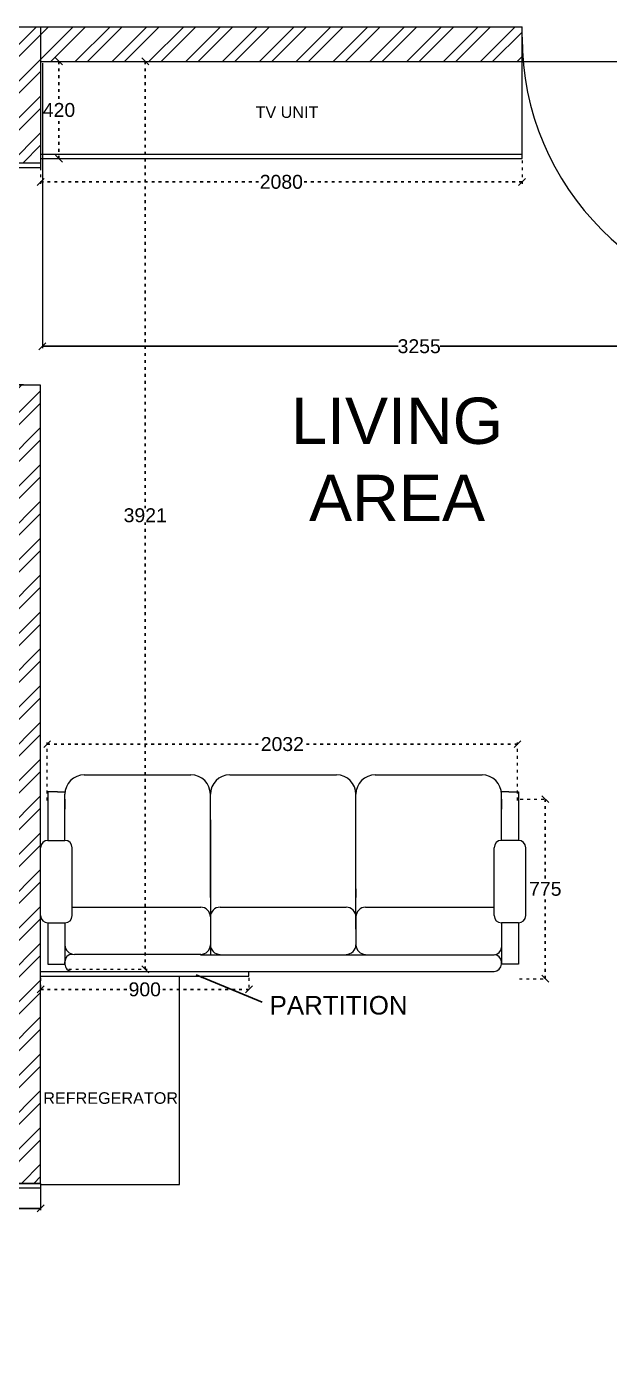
# Model space of a CAD drawing. Header units: millimetres. Extents: x 220712 to 1505573, y -354410 to 241923.
# Drawn here: x 377072 to 379590, y 97456 to 103217 of the extents above; entities that cross this region are included whole.
import ezdxf

# ---------------------------------------------------------------- set-up
doc = ezdxf.new("R2010")
doc.units = ezdxf.units.MM
doc.header["$MEASUREMENT"] = 0
doc.linetypes.add('ACAD_ISO03W100', pattern=[30, 12, -18])
doc.layers.add('Walls', color=253, linetype='Continuous')
doc.layers.add('Words', color=7, linetype='Continuous')
doc.styles.get("Standard").update_dxf_attribs({"font": 'arial.ttf'})
doc.dimstyles.get("Standard").update_dxf_attribs({"dimtxt": 60, "dimasz": 30, "dimexe": 7.75, "dimexo": 8.13, "dimgap": 0.63, "dimtad": 0, "dimtih": 1, "dimtoh": 1, "dimdec": 0, "dimzin": 0, "dimtxsty": 'Standard', "dimblk": 'OBLIQUE', "dimcen": 2.25, "dimclrd": 1, "dimclre": 1, "dimclrt": 1, "dimadec": 0, "dimazin": 0, "dimtfac": 1, "dimtdec": 0, "dimtofl": 0, "dimtmove": 0, "dimatfit": 3, "dimfxl": 1, "dimtolj": 1, "dimtzin": 0, "dimlwd": 30, "dimarcsym": 0})

# ---------------------------------------------------------------- blocks, each defined once
blk = doc.blocks.new('door')
at = {"color": 9, "true_color": 0xc7c8ca}
for p, q in [((873603.6, 225972.1), (872703.6, 225972.1)), ((873603.6, 225952.1), (873603.6, 225972.1)), ((873603.6, 225952.1), (872703.6, 225952.1))]:
    blk.add_line(p, q, dxfattribs=at)
blk.add_arc((873603.6, 225952.1), 900, 90, 180, dxfattribs=at)
blk = doc.blocks.new('F19')
for p, q in [((0.8306, 0.0191), (-0.9094, 0.0191)), ((-1.0094, -0.0109), (-0.9394, -0.0109)), ((-1.0094, -0.1809), (-1.0094, -0.0109)), ((-0.9394, -0.1809), (-0.9394, -0.0098)), ((-0.9394, -0.0109), (-0.9394, -0.0198)), ((0.213, -0.0498), (-0.9094, -0.0498)), ((-0.2985, -0.0498), (-0.387, -0.0498)), ((0.3015, -0.0498), (0.213, -0.0498)), ((0.2606, -0.6059), (0.2606, -0.0509)), ((0.9306, -0.0109), (0.8606, -0.0109)), ((0.8606, -0.0109), (0.8606, -0.0209)), ((0.8606, -0.0906), (0.8606, -0.0109)), ((0.9306, -0.1809), (0.9306, -0.0109)), ((-0.9394, -0.1773), (-0.9394, -0.0798)), ((-0.3394, -0.2054), (-0.3394, -0.0909)), ((0.2606, -0.2054), (0.2606, -0.0909)), ((0.8606, -0.1809), (0.8606, -0.0909)), ((-0.3394, -0.1546), (-0.3394, -0.6409)), ((-1.0394, -0.2109), (-1.0394, -0.4909)), ((-1.0094, -0.1809), (-0.9394, -0.1809)), ((-0.9094, -0.2109), (-0.9094, -0.4909)), ((0.2605, -0.3208), (0.2605, -0.174)), ((0.8306, -0.2109), (0.8306, -0.4909)), ((0.9306, -0.1809), (0.8606, -0.1809)), ((0.9606, -0.2109), (0.9606, -0.4909)), ((-0.3794, -0.2454), (-0.9114, -0.2454)), ((0.2206, -0.2454), (-0.2994, -0.2454)), ((0.829, -0.2454), (0.3006, -0.2454)), ((-0.3395, -0.3208), (-0.3395, -0.2854)), ((0.2606, -0.2854), (0.2606, -0.6409)), ((-1.0094, -0.5209), (-0.9394, -0.5209)), ((-1.0094, -0.7209), (-1.0094, -0.5209)), ((-0.9394, -0.5209), (-0.9394, -0.6909)), ((0.9306, -0.5209), (0.8606, -0.5209)), ((0.8606, -0.5209), (0.8606, -0.6909)), ((0.9306, -0.7209), (0.9306, -0.5209)), ((-0.9394, -0.6059), (-0.9394, -0.7109)), ((-0.9394, -0.6909), (-0.9394, -0.65)), ((-0.3394, -0.6059), (-0.3394, -0.7109)), ((0.2606, -0.6059), (0.2606, -0.7109)), ((0.8606, -0.6909), (0.8606, -0.65)), ((-0.9394, -0.6909), (-0.9394, -0.7109)), ((0.8606, -0.6909), (0.8606, -0.7109)), ((-0.9694, -0.7209), (-1.0094, -0.7209)), ((-0.9694, -0.7209), (-0.9393, -0.7209)), ((0.8906, -0.7209), (0.8605, -0.7209)), ((0.8906, -0.7209), (0.9306, -0.7209)), ((-0.4194, -0.7909), (-0.8594, -0.7909)), ((-0.4194, -0.7909), (-0.8594, -0.7909)), ((0.1806, -0.7909), (-0.2594, -0.7909)), ((0.0266, -0.7909), (0.0266, -0.7909)), ((0.7806, -0.7909), (0.3406, -0.7909))]:
    blk.add_line(p, q)
at = {"linetype": 'Continuous'}
blk.add_line((0.3006, -0.0509), (0.8206, -0.0509), dxfattribs=at)
for centre, radius, start, end in [((-0.9094, -0.0109), 0.03, 90, 180), ((0.8306, -0.0109), 0.03, 360, 90), ((-0.9094, -0.0198), 0.03, 180, 270), ((-0.9094, -0.0798), 0.03, 90, 180), ((-0.3794, -0.0909), 0.04, 0, 90), ((-0.2994, -0.0909), 0.04, 90, 180), ((0.2206, -0.0909), 0.04, 0, 90), ((0.3006, -0.0909), 0.04, 90, 180), ((0.8206, -0.0909), 0.04, 0, 90), ((0.8306, -0.0209), 0.03, 270, 360), ((-1.0094, -0.2109), 0.03, 90, 180), ((-0.9394, -0.2109), 0.03, 0, 90), ((-0.3794, -0.2054), 0.04, 270, 360), ((-0.2994, -0.2054), 0.04, 180, 270), ((0.2206, -0.2054), 0.04, 270, 360), ((0.3006, -0.2054), 0.04, 180, 270), ((0.8606, -0.2109), 0.03, 90, 180), ((0.9306, -0.2109), 0.03, 0, 90), ((-1.0094, -0.4909), 0.03, 180, 270), ((-0.9394, -0.4909), 0.03, 270, 360), ((0.8606, -0.4909), 0.03, 180, 270), ((0.9306, -0.4909), 0.03, 270, 360), ((-0.8594, -0.7109), 0.08, 180, 270), ((-0.4194, -0.7109), 0.08, 270, 360), ((-0.4194, -0.7109), 0.08, 270, 360), ((-0.2594, -0.7109), 0.08, 180, 270), ((0.1806, -0.7109), 0.08, 270, 360), ((0.3406, -0.7109), 0.08, 180, 270), ((0.7806, -0.7109), 0.08, 270, 360)]:
    blk.add_arc(centre, radius, start, end)
blk = doc.blocks.new('A$C5C1B5EFD')
blk.add_blockref('F19', (1.0394, 0.7909))
blk = doc.blocks.new('_Oblique')
at = {"color": 0, "linetype": 'ByBlock', "lineweight": -2}
blk.add_line((-0.5, -0.5), (0.5, 0.5), dxfattribs=at)
blk = doc.blocks.new('*D2481')
at = {"layer": 'Defpoints', "color": 0, "linetype": 'ACAD_ISO03W100', "lineweight": -2, "transparency": 16777216}
for p in [(379196.8, 99880), (379312.9, 99880), (379192.9, 99104.6)]:
    blk.add_point(p, dxfattribs=at)
at = {"layer": 'Walls', "color": 1, "linetype": 'ACAD_ISO03W100', "lineweight": -2, "transparency": 16777216}
for p, q in [((379204.9, 99880), (379320.7, 99880)), ((379201.1, 99104.6), (379320.7, 99104.6))]:
    blk.add_line(p, q, dxfattribs=at)
at = {"layer": 'Walls', "color": 1, "linetype": 'ACAD_ISO03W100', "lineweight": 30, "transparency": 16777216}
for p, q in [((379312.9, 99880), (379312.9, 99523.5)), ((379312.9, 99104.6), (379312.9, 99461.2))]:
    blk.add_line(p, q, dxfattribs=at)
at = {"layer": 'Walls', "color": 1, "linetype": 'ACAD_ISO03W100', "lineweight": 30, "transparency": 16777216, "xscale": 30, "yscale": 30, "zscale": 30}
for p, rotation in [((379312.9, 99880), 90), ((379312.9, 99104.6), 270)]:
    blk.add_blockref('_Oblique', p, dxfattribs=dict(at, rotation=rotation))
at = {"layer": 'Walls', "color": 1, "linetype": 'ACAD_ISO03W100', "transparency": 16777216, "insert": (379312.9, 99492.3), "char_height": 60, "attachment_point": 5}
blk.add_mtext('\\A1;775', dxfattribs=at)
blk = doc.blocks.new('*D2482')
at = {"layer": 'Defpoints', "color": 0, "linetype": 'ACAD_ISO03W100', "lineweight": -2, "transparency": 16777216}
for p in [(377160.9, 100117.6), (377160.9, 99866.6), (379192.9, 99866.6)]:
    blk.add_point(p, dxfattribs=at)
at = {"layer": 'Walls', "color": 1, "linetype": 'ACAD_ISO03W100', "lineweight": -2, "transparency": 16777216}
for p, q in [((377160.9, 99874.8), (377160.9, 100125.4)), ((379192.9, 99874.8), (379192.9, 100125.4))]:
    blk.add_line(p, q, dxfattribs=at)
at = {"layer": 'Walls', "color": 1, "linetype": 'ACAD_ISO03W100', "lineweight": 30, "transparency": 16777216}
for p, q in [((377160.9, 100117.6), (378086.5, 100117.6)), ((379192.9, 100117.6), (378267.3, 100117.6))]:
    blk.add_line(p, q, dxfattribs=at)
at = {"layer": 'Walls', "color": 1, "linetype": 'ACAD_ISO03W100', "lineweight": 30, "transparency": 16777216, "xscale": 30, "yscale": 30, "zscale": 30, "rotation": 180}
blk.add_blockref('_Oblique', (377160.9, 100117.6), dxfattribs=at)
at = {"layer": 'Walls', "color": 1, "linetype": 'ACAD_ISO03W100', "lineweight": 30, "transparency": 16777216, "xscale": 30, "yscale": 30, "zscale": 30}
blk.add_blockref('_Oblique', (379192.9, 100117.6), dxfattribs=at)
at = {"layer": 'Walls', "color": 1, "linetype": 'ACAD_ISO03W100', "transparency": 16777216, "insert": (378176.9, 100117.6), "char_height": 60, "attachment_point": 5}
blk.add_mtext('\\A1;2032', dxfattribs=at)
blk = doc.blocks.new('*D2525')
at = {"layer": 'Defpoints', "color": 0, "linetype": 'ACAD_ISO03W100', "lineweight": -2, "transparency": 16777216}
for p in [(377132.5, 102646.6), (379212.5, 102646.6), (379212.5, 102546.1)]:
    blk.add_point(p, dxfattribs=at)
at = {"layer": 'Walls', "color": 1, "linetype": 'ACAD_ISO03W100', "lineweight": -2, "transparency": 16777216}
for p, q in [((377132.5, 102638.5), (377132.5, 102538.4)), ((379212.5, 102638.5), (379212.5, 102538.4))]:
    blk.add_line(p, q, dxfattribs=at)
at = {"layer": 'Walls', "color": 1, "linetype": 'ACAD_ISO03W100', "lineweight": 30, "transparency": 16777216}
for p, q in [((377132.5, 102546.1), (378081.9, 102546.1)), ((379212.5, 102546.1), (378263.1, 102546.1))]:
    blk.add_line(p, q, dxfattribs=at)
at = {"layer": 'Walls', "color": 1, "linetype": 'ACAD_ISO03W100', "lineweight": 30, "transparency": 16777216, "xscale": 30, "yscale": 30, "zscale": 30, "rotation": 180}
blk.add_blockref('_Oblique', (377132.5, 102546.1), dxfattribs=at)
at = {"layer": 'Walls', "color": 1, "linetype": 'ACAD_ISO03W100', "lineweight": 30, "transparency": 16777216, "xscale": 30, "yscale": 30, "zscale": 30}
blk.add_blockref('_Oblique', (379212.5, 102546.1), dxfattribs=at)
at = {"layer": 'Walls', "color": 1, "linetype": 'ACAD_ISO03W100', "transparency": 16777216, "insert": (378172.5, 102546.1), "char_height": 60, "attachment_point": 5}
blk.add_mtext('\\A1;2080', dxfattribs=at)
blk = doc.blocks.new('*D2526')
at = {"layer": 'Defpoints', "color": 0, "linetype": 'ACAD_ISO03W100', "lineweight": -2, "transparency": 16777216}
for p in [(377132.5, 103066.6), (377212, 103066.6), (377132.5, 102646.6)]:
    blk.add_point(p, dxfattribs=at)
at = {"layer": 'Walls', "color": 1, "linetype": 'ACAD_ISO03W100', "lineweight": -2, "transparency": 16777216}
for p, q in [((377140.6, 103066.6), (377219.8, 103066.6)), ((377140.6, 102646.6), (377219.8, 102646.6))]:
    blk.add_line(p, q, dxfattribs=at)
at = {"layer": 'Walls', "color": 1, "linetype": 'ACAD_ISO03W100', "lineweight": 30, "transparency": 16777216}
for p, q in [((377212, 103066.6), (377212, 102887.9)), ((377212, 102646.6), (377212, 102825.4))]:
    blk.add_line(p, q, dxfattribs=at)
at = {"layer": 'Walls', "color": 1, "linetype": 'ACAD_ISO03W100', "lineweight": 30, "transparency": 16777216, "xscale": 30, "yscale": 30, "zscale": 30}
for p, rotation in [((377212, 103066.6), 90), ((377212, 102646.6), 270)]:
    blk.add_blockref('_Oblique', p, dxfattribs=dict(at, rotation=rotation))
at = {"layer": 'Walls', "color": 1, "linetype": 'ACAD_ISO03W100', "transparency": 16777216, "insert": (377212, 102856.6), "char_height": 60, "attachment_point": 5}
blk.add_mtext('\\A1;420', dxfattribs=at)
blk = doc.blocks.new('*D2488')
at = {"layer": 'Defpoints', "color": 0, "linetype": 'ACAD_ISO03W100', "lineweight": -2, "transparency": 16777216}
for p in [(377132.5, 103066.6), (377246.6, 99145.3), (377584.5, 99145.3)]:
    blk.add_point(p, dxfattribs=at)
at = {"layer": 'Walls', "color": 1, "linetype": 'ACAD_ISO03W100', "lineweight": -2, "transparency": 16777216}
for p, q in [((377140.6, 103066.6), (377592.3, 103066.6)), ((377254.7, 99145.3), (377592.3, 99145.3))]:
    blk.add_line(p, q, dxfattribs=at)
at = {"layer": 'Walls', "color": 1, "linetype": 'ACAD_ISO03W100', "lineweight": 30, "transparency": 16777216}
for p, q in [((377584.5, 103066.6), (377584.5, 101137.2)), ((377584.5, 99145.3), (377584.5, 101074.7))]:
    blk.add_line(p, q, dxfattribs=at)
at = {"layer": 'Walls', "color": 1, "linetype": 'ACAD_ISO03W100', "lineweight": 30, "transparency": 16777216, "xscale": 30, "yscale": 30, "zscale": 30}
for p, rotation in [((377584.5, 103066.6), 90), ((377584.5, 99145.3), 270)]:
    blk.add_blockref('_Oblique', p, dxfattribs=dict(at, rotation=rotation))
at = {"layer": 'Walls', "color": 1, "linetype": 'ACAD_ISO03W100', "transparency": 16777216, "insert": (377584.5, 101106), "char_height": 60, "attachment_point": 5}
blk.add_mtext('\\A1;3921', dxfattribs=at)
blk = doc.blocks.new('*D2511')
at = {"layer": 'Defpoints', "color": 0, "linetype": 'ACAD_ISO03W100', "lineweight": -2, "transparency": 16777216}
for p in [(377132.5, 99116.1), (378032.5, 99116.1), (378032.5, 99058.1)]:
    blk.add_point(p, dxfattribs=at)
at = {"layer": 'Walls', "color": 1, "linetype": 'ACAD_ISO03W100', "lineweight": -2, "transparency": 16777216}
for p, q in [((377132.5, 99107.9), (377132.5, 99050.4)), ((378032.5, 99107.9), (378032.5, 99050.4))]:
    blk.add_line(p, q, dxfattribs=at)
at = {"layer": 'Walls', "color": 1, "linetype": 'ACAD_ISO03W100', "lineweight": 30, "transparency": 16777216}
for p, q in [((377132.5, 99058.1), (377515.7, 99058.1)), ((378032.5, 99058.1), (377649.3, 99058.1))]:
    blk.add_line(p, q, dxfattribs=at)
at = {"layer": 'Walls', "color": 1, "linetype": 'ACAD_ISO03W100', "lineweight": 30, "transparency": 16777216, "xscale": 30, "yscale": 30, "zscale": 30, "rotation": 180}
blk.add_blockref('_Oblique', (377132.5, 99058.1), dxfattribs=at)
at = {"layer": 'Walls', "color": 1, "linetype": 'ACAD_ISO03W100', "lineweight": 30, "transparency": 16777216, "xscale": 30, "yscale": 30, "zscale": 30}
blk.add_blockref('_Oblique', (378032.5, 99058.1), dxfattribs=at)
at = {"layer": 'Walls', "color": 1, "linetype": 'ACAD_ISO03W100', "lineweight": -2, "transparency": 16777216, "insert": (377582.5, 99058.1), "char_height": 60, "attachment_point": 5}
blk.add_mtext('\\A1;900', dxfattribs=at)
blk = doc.blocks.new('*D2512')
at = {"layer": 'Defpoints', "color": 0, "lineweight": -2, "transparency": 16777216}
for p in [(379212.5, 103066.6), (379212.5, 95182.6), (379763.5, 95182.6)]:
    blk.add_point(p, dxfattribs=at)
at = {"layer": 'Walls', "color": 1, "lineweight": -2, "transparency": 16777216}
for p, q in [((379220.6, 103066.6), (379771.3, 103066.6)), ((379220.6, 95182.6), (379771.3, 95182.6))]:
    blk.add_line(p, q, dxfattribs=at)
at = {"layer": 'Walls', "color": 1, "lineweight": 30, "transparency": 16777216}
for p, q in [((379763.5, 103066.6), (379763.5, 99155.9)), ((379763.5, 95182.6), (379763.5, 99093.4))]:
    blk.add_line(p, q, dxfattribs=at)
at = {"layer": 'Walls', "color": 1, "lineweight": 30, "transparency": 16777216, "xscale": 30, "yscale": 30, "zscale": 30}
for p, rotation in [((379763.5, 103066.6), 90), ((379763.5, 95182.6), 270)]:
    blk.add_blockref('_Oblique', p, dxfattribs=dict(at, rotation=rotation))
at = {"layer": 'Walls', "color": 1, "lineweight": -2, "transparency": 16777216, "insert": (379763.5, 99124.6), "char_height": 60, "attachment_point": 5}
blk.add_mtext('\\A1;7884', dxfattribs=at)
blk = doc.blocks.new('*D2513')
at = {"layer": 'Defpoints', "color": 0, "lineweight": -2, "transparency": 16777216}
for p in [(377140.6, 103066.6), (380395.5, 103066.6), (380395.5, 101836.1)]:
    blk.add_point(p, dxfattribs=at)
at = {"layer": 'Walls', "color": 1, "lineweight": -2, "transparency": 16777216}
for p, q in [((377140.6, 103058.5), (377140.6, 101828.4)), ((380395.5, 103058.5), (380395.5, 101828.4))]:
    blk.add_line(p, q, dxfattribs=at)
at = {"layer": 'Walls', "color": 1, "lineweight": 30, "transparency": 16777216}
for p, q in [((377140.6, 101836.1), (378677.6, 101836.1)), ((380395.5, 101836.1), (378858.5, 101836.1))]:
    blk.add_line(p, q, dxfattribs=at)
at = {"layer": 'Walls', "color": 1, "lineweight": 30, "transparency": 16777216, "xscale": 30, "yscale": 30, "zscale": 30, "rotation": 180}
blk.add_blockref('_Oblique', (377140.6, 101836.1), dxfattribs=at)
at = {"layer": 'Walls', "color": 1, "lineweight": 30, "transparency": 16777216, "xscale": 30, "yscale": 30, "zscale": 30}
blk.add_blockref('_Oblique', (380395.5, 101836.1), dxfattribs=at)
at = {"layer": 'Walls', "color": 1, "lineweight": -2, "transparency": 16777216, "insert": (378768.1, 101836.1), "char_height": 60, "attachment_point": 5}
blk.add_mtext('\\A1;3255', dxfattribs=at)
blk = doc.blocks.new('*D2649')
at = {"layer": 'Defpoints', "color": 0, "lineweight": -2, "transparency": 16777216}
for p in [(373977.5, 98220.6), (377132.5, 98220.6), (373977.5, 98112.5)]:
    blk.add_point(p, dxfattribs=at)
at = {"layer": 'Walls', "color": 1, "lineweight": -2, "transparency": 16777216}
for p, q in [((373977.5, 98212.5), (373977.5, 98104.8)), ((377132.5, 98212.5), (377132.5, 98104.8))]:
    blk.add_line(p, q, dxfattribs=at)
at = {"layer": 'Walls', "color": 1, "lineweight": 30, "transparency": 16777216}
for p, q in [((373977.5, 98112.5), (375464.6, 98112.5)), ((377132.5, 98112.5), (375645.4, 98112.5))]:
    blk.add_line(p, q, dxfattribs=at)
at = {"layer": 'Walls', "color": 1, "lineweight": 30, "transparency": 16777216, "xscale": 30, "yscale": 30, "zscale": 30, "rotation": 180}
blk.add_blockref('_Oblique', (373977.5, 98112.5), dxfattribs=at)
at = {"layer": 'Walls', "color": 1, "lineweight": 30, "transparency": 16777216, "xscale": 30, "yscale": 30, "zscale": 30}
blk.add_blockref('_Oblique', (377132.5, 98112.5), dxfattribs=at)
at = {"layer": 'Walls', "color": 1, "lineweight": -2, "transparency": 16777216, "insert": (375555, 98112.5), "char_height": 60, "attachment_point": 5}
blk.add_mtext('\\A1;3155', dxfattribs=at)

msp = doc.modelspace()

# ---------------------------------------------------------------- hatches: boundary and pattern name
at = {"layer": 'Walls', "linetype": 'ACAD_ISO03W100', "true_color": 0xc7c8ca}
h = msp.add_hatch(dxfattribs=at)
h.set_pattern_fill('ANSI32', color=9, scale=300)
h.set_pattern_definition([(45, (-251574, 447737.13), (-79.549513, 79.549513), []), (45, (-251520.97, 447737.13), (-79.549513, 79.549513), [])])
h.paths.add_polyline_path([(373977.5, 98370.6), (373827.5, 98370.6), (373827.5, 96010.6), (373977.5, 96010.6)])
h.paths.add_polyline_path([(376982.5, 98370.6), (373977.5, 98370.6), (373977.5, 98220.6), (376982.5, 98220.6)])
h.paths.add_polyline_path([(373977.5, 96010.6), (373827.5, 96010.6), (373827.5, 94759.6), (373977.5, 94759.6)])
h.paths.add_polyline_path([(374673.5, 94909.6), (373977.5, 94909.6), (373977.5, 94759.6), (374673.5, 94759.6)])
h.paths.add_polyline_path([(376845.5, 94909.6), (376171.5, 94909.6), (376171.5, 94759.6), (376845.5, 94759.6)])
h.paths.add_polyline_path([(376995.5, 95032.6), (376845.5, 95032.6), (376845.5, 93622.6), (376995.5, 93622.6)])
h.paths.add_polyline_path([(377573.5, 95182.6), (376845.5, 95182.6), (376845.5, 95163.6), (376845.5, 95032.6), (376995.5, 95032.6), (377573.5, 95032.6)])
h.paths.add_polyline_path([(380427.5, 93622.6), (376845.5, 93622.6), (376845.5, 93472.6), (380427.5, 93472.6)])
h.paths.add_polyline_path([(380577.5, 94591.6), (380577.5, 95032.6), (380427.5, 95032.6), (380427.5, 93472.6), (380577.5, 93472.6)])
h.paths.add_polyline_path([(380577.5, 95182.6), (379967.5, 95182.6), (379967.5, 95032.6), (380577.5, 95032.6)])
h.paths.add_polyline_path([(380577.5, 96232.6), (380395.5, 96232.6), (380395.5, 95182.6), (380577.5, 95182.6)])
h.paths.add_polyline_path([(381307.5, 93622.6), (380577.5, 93622.6), (380577.5, 93472.6), (381307.5, 93472.6)])
h.paths.add_polyline_path([(383545.5, 93622.6), (382809.5, 93622.6), (382809.5, 93472.6), (383545.5, 93472.6)])
h.paths.add_polyline_path([(383695.5, 97182.6), (383577.5, 97182.6), (383577.5, 93472.6), (383695.5, 93472.6)])
h.paths.add_polyline_path([(383695.5, 97292.6), (380545.5, 97292.6), (380545.5, 97182.6), (381290.5, 97182.6), (383695.5, 97182.6)])
h.paths.add_polyline_path([(383117, 98672.6), (382967, 98672.6), (382967, 97292.6), (383117, 97292.6)])
h.paths.add_polyline_path([(383643.5, 99407.6), (383493.5, 99407.6), (383493.5, 98822.6), (380545.5, 98822.6), (380545.5, 98672.6), (383643.5, 98672.6)])
h.paths.add_polyline_path([(380545.5, 99370.6), (380285.5, 99370.6), (380285.5, 98066.6), (380545.5, 98066.6)])
h.paths.add_polyline_path([(383643.5, 101358.6), (383493.5, 101358.6), (383493.5, 101208.6), (383493.5, 100603.6), (383643.5, 100603.6)])
h.paths.add_polyline_path([(383493.5, 101358.6), (382003.5, 101358.6), (382003.5, 101208.6), (383493.5, 101208.6)])
h.paths.add_polyline_path([(382003.5, 101425.6), (381398.5, 101425.6), (381398.5, 101208.6), (382003.5, 101208.6), (382003.5, 101358.6)])
h.paths.add_polyline_path([(382153.5, 103171.6), (380395.5, 103171.6), (380395.5, 103021.6), (380545.5, 103021.6), (382003.5, 103021.6), (382003.5, 101358.6), (382153.5, 101358.6)])
h.paths.add_polyline_path([(380545.5, 103021.6), (380395.5, 103021.6), (380395.5, 100316.6), (380545.5, 100316.6)])
h.paths.add_polyline_path([(379212.5, 103216.6), (377132.5, 103216.6), (377132.5, 103066.6), (379212.5, 103066.6)])
h.paths.add_polyline_path([(377132.5, 103216.6), (376982.5, 103216.6), (376982.5, 102627.6), (377132.5, 102627.6)])
edge = h.paths.add_edge_path()
edge.add_arc((377132.5, 102627.6), 961, 267.38595, 270, ccw=False)
edge.add_line((377088.7, 101667.6), (376982.5, 101667.6))
edge.add_line((376982.5, 101667.6), (376982.5, 98220.6))
edge.add_line((376982.5, 98220.6), (377132.5, 98220.6))
edge.add_line((377132.5, 98220.6), (377132.5, 101666.6))
h.paths.add_polyline_path([(376095.5, 100063.6), (374081.5, 100063.6), (374081.5, 99913.6), (376095.5, 99913.6)])
h.paths.add_polyline_path([(374403, 99913.6), (374253, 99913.6), (374253, 98370.6), (374403, 98370.6)])
h.paths.add_polyline_path([(372605.5, 103216.6), (372455.5, 103216.6), (372455.5, 99913.6), (372605.5, 99913.6)])
h.paths.add_polyline_path([(375840.5, 103216.6), (372605.5, 103216.6), (372605.5, 103066.6), (375840.5, 103066.6)])
h.paths.add_polyline_path([(376982.5, 103216.6), (375840.5, 103216.6), (375840.5, 103066.6), (376982.5, 103066.6)])
h.paths.add_polyline_path([(376982.5, 103066.6), (376115.5, 103066.6), (376115.5, 103016.6), (376982.5, 103016.6)])
h.paths.add_polyline_path([(376115.5, 103066.6), (375840.5, 103066.6), (375840.5, 103016.6), (376115.5, 103016.6)])

# ---------------------------------------------------------------- linework, layer by layer
at = {"layer": 'Walls', "color": 18, "true_color": 0x000000}
for p, q in [((376982.5, 103216.6), (379212.5, 103216.6)), ((377132.5, 103216.6), (377132.5, 102627.6)), ((379212.5, 103066.6), (379212.5, 103216.6)), ((377132.5, 103066.6), (379212.5, 103066.6)), ((377132.5, 102627.6), (376982.5, 102627.6)), ((377132.5, 101667.6), (376982.5, 101667.6)), ((377132.5, 98220.6), (377132.5, 101667.6)), ((377732.5, 98216.1), (377732.5, 99116.1)), ((378032.5, 99116.1), (378032.5, 99136.1)), ((376982.5, 98220.6), (377132.5, 98220.6))]:
    msp.add_line(p, q, dxfattribs=at)
at = {"layer": 'Walls', "color": 159, "true_color": 0x22346e}
for p, q in [((379212.5, 102646.6), (379212.5, 103066.6)), ((377132.5, 102666.6), (379212.5, 102666.6)), ((377132.5, 102646.6), (379212.5, 102646.6)), ((377132.5, 99136.1), (378032.5, 99136.1)), ((377132.5, 99116.1), (378032.5, 99116.1)), ((377132.5, 98216.1), (377732.5, 98216.1))]:
    msp.add_line(p, q, dxfattribs=at)

# ---------------------------------------------------------------- block references
at = {"color": 18, "true_color": 0x000000}
for p, xscale, yscale, zscale, rotation in [((675834.5, -1039114.6), 1.30755660070057, 1.30755660070057, 1.30755660070057, 90.00000000000001), ((-555682.1, 343894.3), -1.067777777777797, 1.067777777777797, 1.067777777777797, 180), ((-555682.1, 339487.3), -1.067777777777797, 1.067777777777797, 1.067777777777797, 180)]:
    msp.add_blockref('door', p, dxfattribs=dict(at, xscale=xscale, yscale=yscale, zscale=zscale, rotation=rotation))
at = {"xscale": 1047.814385469304, "yscale": 1047.814385469304, "zscale": 1047.814385469304, "rotation": 180}
msp.add_blockref('A$C5C1B5EFD', (379228.2, 99984.8), dxfattribs=at)

# ---------------------------------------------------------------- texts
at = {"color": 7, "attachment_point": 1}
for s, insert, char_height in [('TV UNIT', (378061, 102872.6), 50), ('\\pxqc;LIVING\\PAREA', (378531.3, 101614.4), 200), ('\\pxqc;REFREGERATOR', (377294, 98614.1), 50)]:
    msp.add_mtext_dynamic_manual_height_columns(s, width=282.386, gutter_width=1213, heights=[0], dxfattribs=dict(at, insert=insert, char_height=char_height))
at = {"layer": 'Words', "color": 0, "insert": (378122, 99029.9), "char_height": 80, "attachment_point": 1}
msp.add_mtext_dynamic_manual_height_columns('PARTITION', width=662.048, gutter_width=866.4, heights=[440.1], dxfattribs=at)

# ---------------------------------------------------------------- dimensions: what is measured, and where the dimension line sits
at = {"layer": 'Walls', "color": 159, "lineweight": -2, "true_color": 0x22346e}
dim = msp.add_linear_dim(base=(380395.5, 101836.1), p1=(377140.6, 103066.6), p2=(380395.5, 103066.6), dimstyle='Standard', dxfattribs=at)
dim.commit()
dim.dimension.update_dxf_attribs({"geometry": '*D2513', "text_midpoint": (378768.1, 101836.1)})
at = {"layer": 'Walls', "color": 159, "linetype": 'ACAD_ISO03W100', "true_color": 0x22346e}
for base, p1, p2, angle, picture, middle in [((377212, 103066.6), (377132.5, 102646.6), (377132.5, 103066.6), 90, '*D2526', (377212, 102856.6)), ((377584.5, 99145.3), (377132.5, 103066.6), (377246.6, 99145.3), 90, '*D2488', (377584.5, 101106)), ((377160.9, 100117.6), (379192.9, 99866.6), (377160.9, 99866.6), 180, '*D2482', (378176.9, 100117.6)), ((379312.9, 99880), (379192.9, 99104.6), (379196.8, 99880), 90, '*D2481', (379312.9, 99492.3))]:
    dim = msp.add_linear_dim(base=base, p1=p1, p2=p2, angle=angle, dimstyle='Standard', dxfattribs=at)
    dim.commit()
    dim.dimension.update_dxf_attribs({"geometry": picture, "text_midpoint": middle})
at = {"layer": 'Walls', "color": 159, "lineweight": -2, "true_color": 0x22346e}
dim = msp.add_linear_dim(base=(379763.5, 95182.6), p1=(379212.5, 103066.6), p2=(379212.5, 95182.6), angle=90, dimstyle='Standard', dxfattribs=at)
dim.commit()
dim.dimension.update_dxf_attribs({"geometry": '*D2512', "text_midpoint": (379763.5, 99124.6)})
at = {"layer": 'Walls', "color": 159, "linetype": 'ACAD_ISO03W100', "true_color": 0x22346e}
dim = msp.add_linear_dim(base=(379212.5, 102546.1), p1=(377132.5, 102646.6), p2=(379212.5, 102646.6), dimstyle='Standard', dxfattribs=at)
dim.commit()
dim.dimension.update_dxf_attribs({"geometry": '*D2525', "text_midpoint": (378172.5, 102546.1)})
at = {"layer": 'Walls', "color": 159, "linetype": 'ACAD_ISO03W100', "lineweight": -2, "true_color": 0x22346e}
dim = msp.add_linear_dim(base=(378032.5, 99058.1), p1=(377132.5, 99116.1), p2=(378032.5, 99116.1), dimstyle='Standard', dxfattribs=at)
dim.commit()
dim.dimension.update_dxf_attribs({"geometry": '*D2511', "text_midpoint": (377582.5, 99058.1), "dimtype": 160})
at = {"layer": 'Walls', "color": 177, "lineweight": -2, "true_color": 0x293189}
dim = msp.add_linear_dim(base=(373977.5, 98112.5), p1=(377132.5, 98220.6), p2=(373977.5, 98220.6), dimstyle='Standard', dxfattribs=at)
dim.commit()
dim.dimension.update_dxf_attribs({"geometry": '*D2649', "text_midpoint": (375555, 98112.5), "dimtype": 160})

# ---------------------------------------------------------------- leaders
at = {"layer": 'Walls', "color": 252, "linetype": 'ByBlock', "true_color": 0x939598}
msp.add_leader([(377804.5, 99121.6), (378090, 99003.4)], dimstyle='Standard', override={"dimgap": 0.63, "dimtad": 0}, dxfattribs=at)

doc.saveas('drawing.dxf')
